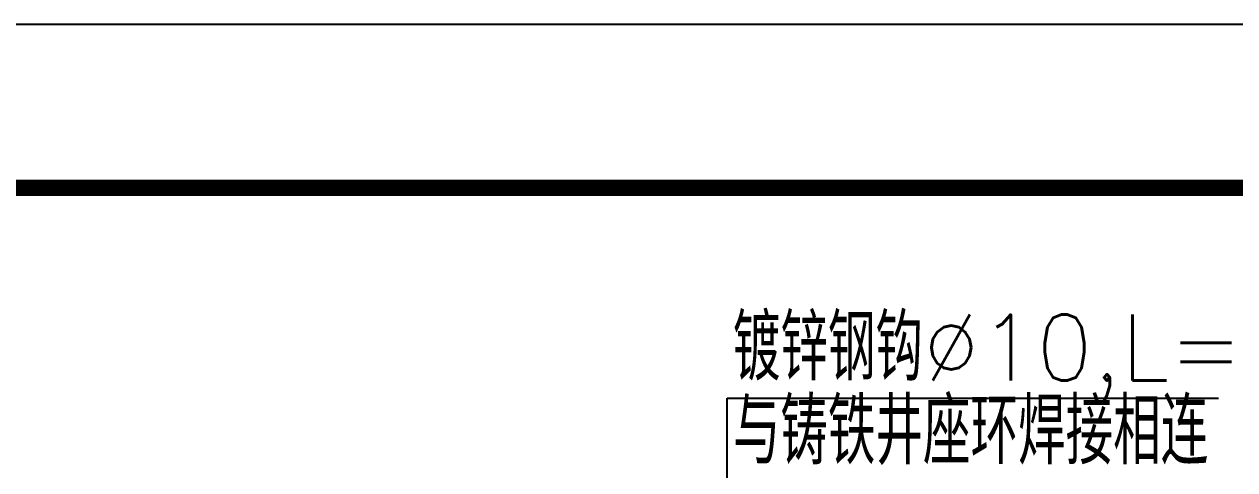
# Model space of a CAD drawing. Extents: x 422613 to 426483, y 3454133 to 3456790.
# Drawn here: x 424331.61 to 424368.57, y 3456055.05 to 3456068.66 of the extents above; entities that cross this region are included whole.
import ezdxf

# ---------------------------------------------------------------- set-up
doc = ezdxf.new("R2010")
doc.units = 0
doc.header["$LTSCALE"] = 0.5
doc.layers.get('0').update_dxf_attribs({"linetype": 'CONTINUOUS'})
for name, color, linetype in [('0000-部件字体标注', 3, 'CONTINUOUS'), ('TK', 7, 'CONTINUOUS'), ('TWT_TEXT', 7, 'CONTINUOUS'), ('ZDH', 1, 'CONTINUOUS')]:
    doc.layers.add(name, color=color, linetype=linetype)
doc.styles.add('_TCH_DIM', font='SIMPLEX', dxfattribs={"bigfont": 'GBCBIG'})

# ---------------------------------------------------------------- blocks, each defined once
blk = doc.blocks.new('13424')
at = {"layer": '0000-部件字体标注'}
for p, q in [((455359.596, 3437846.701), (455359.596, 3437860.475)), ((455359.596, 3437860.475), (455374.598, 3437860.475))]:
    blk.add_line(p, q, dxfattribs=at)
at = {"layer": 'TWT_TEXT', "style": '_TCH_DIM'}
for s, p in [('镀锌钢钩%%C10,L=60', (455359.77, 3437861.012)), ('与铸铁井座环焊接相连', (455359.77, 3437858.452))]:
    blk.add_text(s, height=2.016, dxfattribs=at).set_placement(p)
blk = doc.blocks.new('GeYuanFrame_84131745', base_point=(20.086, 4.526))
at = {"layer": 'TK'}
blk.add_lwpolyline([(20.086, 4.526), (20.086, 598.526), (861.086, 598.526), (861.086, 4.526)], close=True, dxfattribs=at)
at = {"layer": 'TK', "const_width": 1}
blk.add_lwpolyline([(45.086, 588.526), (851.086, 588.526), (851.086, 14.526), (45.086, 14.526)], close=True, dxfattribs=at)

msp = doc.modelspace()

# ---------------------------------------------------------------- block references
at = {"linetype": 'Continuous', "xscale": 0.5, "yscale": 0.5, "zscale": 0.5}
msp.add_blockref('GeYuanFrame_84131745', (424043.657, 3455771.662), dxfattribs=at)
at = {"layer": 'ZDH'}
msp.add_blockref('13424', (-31006.529, 18196.765), dxfattribs=at)

doc.saveas('drawing.dxf')
